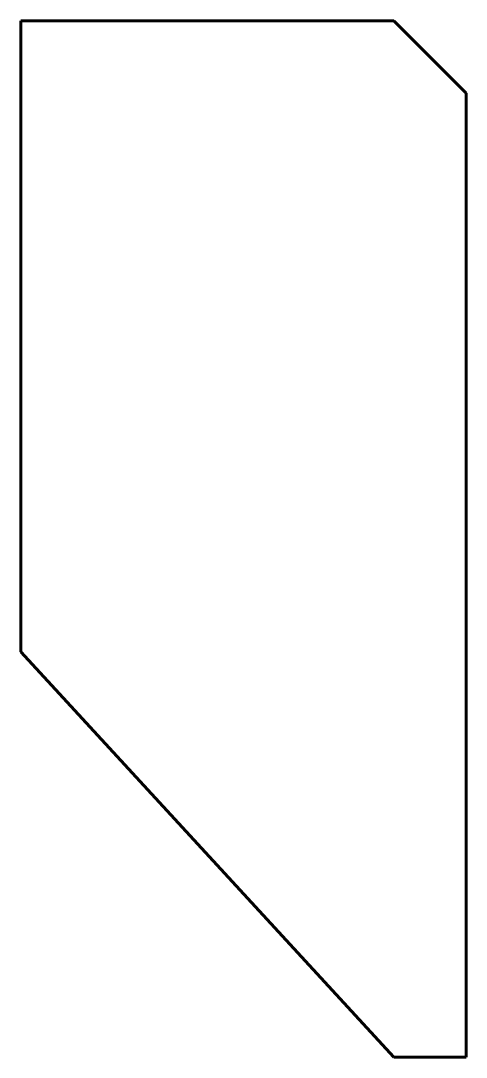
# Model space of a CAD drawing. Header units: millimetres. Extents: x -30.7 to 0, y 0 to 71.5.
import ezdxf

# ---------------------------------------------------------------- set-up
doc = ezdxf.new("R2010")
doc.units = ezdxf.units.MM
doc.linetypes.add('K5LT_BASIC', pattern=[0])

msp = doc.modelspace()

# ---------------------------------------------------------------- linework, layer by layer
at = {"color": 150, "linetype": 'K5LT_BASIC', "lineweight": 60, "true_color": 0x0080ff}
for p, q in [((-30.723, 71.5), (-5, 71.5)), ((-30.723, 71.5), (-30.723, 27.973)), ((-5, 71.5), (0, 66.5)), ((0, 66.5), (0, 0)), ((-5, 0), (-30.723, 27.973)), ((0, 0), (-5, 0))]:
    msp.add_line(p, q, dxfattribs=at)

doc.saveas('drawing.dxf')
